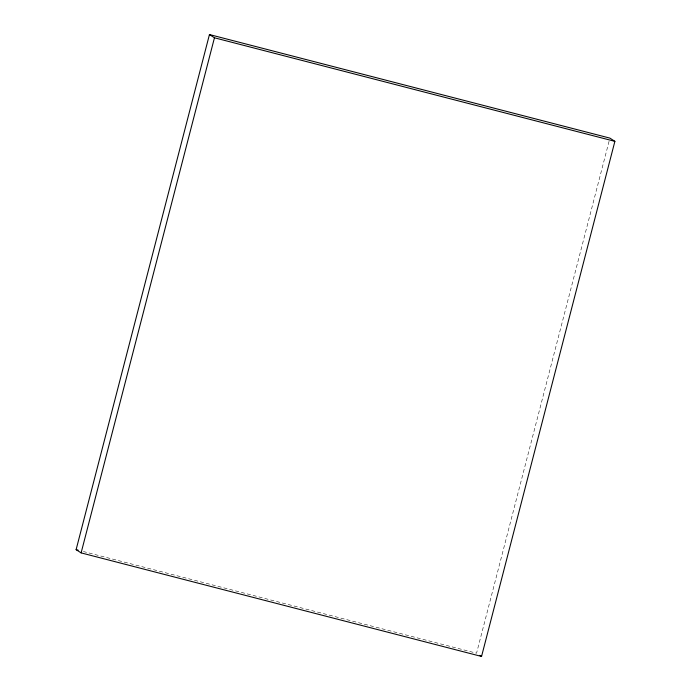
<?xml version="1.0" encoding="UTF-8"?>
<svg xmlns="http://www.w3.org/2000/svg" width="691" height="691" viewBox="0 0 691 691"><rect width="100%" height="100%" fill="white"/><g stroke="black" fill="none" stroke-linecap="round" stroke-linejoin="round"><path stroke-width="0.52" stroke-dasharray="3.46 2.59" d="M609.082 141.24L476.548 653.211L83.412 551.539"/><path stroke-width="1.04" d="M76.114 549.656L209.451 34.55L609.885 138.114L614.886 141.344L481.549 656.45L81.115 552.886L76.114 549.656L78.195 550.191M81.115 552.886L214.452 37.789L209.451 34.55M214.452 37.789L614.886 141.344M479.882 655.37L481.549 656.45"/></g></svg>
